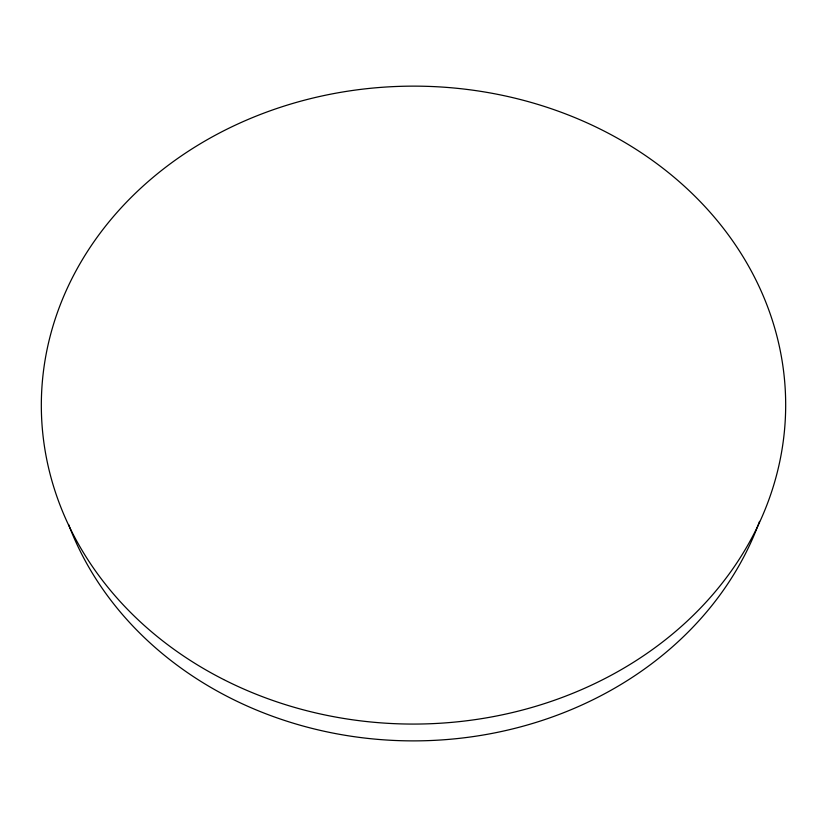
<?xml version="1.0" encoding="UTF-8"?>
<svg xmlns="http://www.w3.org/2000/svg" width="827" height="827" viewBox="0 0 827 827"><rect width="100%" height="100%" fill="white"/><g stroke="black" fill="none" stroke-linecap="round" stroke-linejoin="round"><path stroke-width="1.24" d="M759.527 521.403A362.784 313.712 -0.1 0 1 415.247 740.878A362.784 313.712 -0.1 0 1 68.61 524.514M223.61 679.515A372.171 318.964 -0.1 0 0 785.65 408.714A372.171 318.964 -0.1 0 0 231.26 127.079A372.171 318.964 -0.1 0 0 223.61 679.515"/></g></svg>
